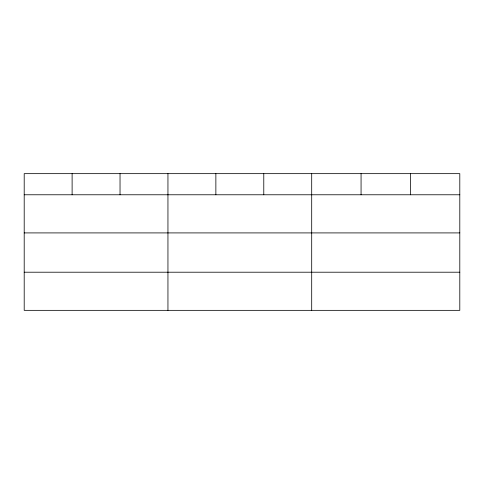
<?xml version="1.0" encoding="UTF-8"?>
<svg xmlns="http://www.w3.org/2000/svg" width="484" height="484" viewBox="0 0 484 484"><rect width="100%" height="100%" fill="white"/><g stroke="black" fill="none" stroke-linecap="round" stroke-linejoin="round"><path stroke-width="0.73" d="M459.8 232.913L459.8 173.653L24.2 173.653L24.2 310.347L459.8 310.347L459.8 232.913L24.2 232.913M24.2 194.774L459.8 194.774M24.2 272.208L459.8 272.208M410.432 173.653L410.432 194.774M361.064 173.653L361.064 194.774M311.696 173.653L311.696 310.347M263.78 173.653L263.78 194.774M215.864 173.653L215.864 194.774M167.948 173.653L167.948 310.347M120.032 173.653L120.032 194.774M72.116 173.653L72.116 194.774"/></g></svg>
